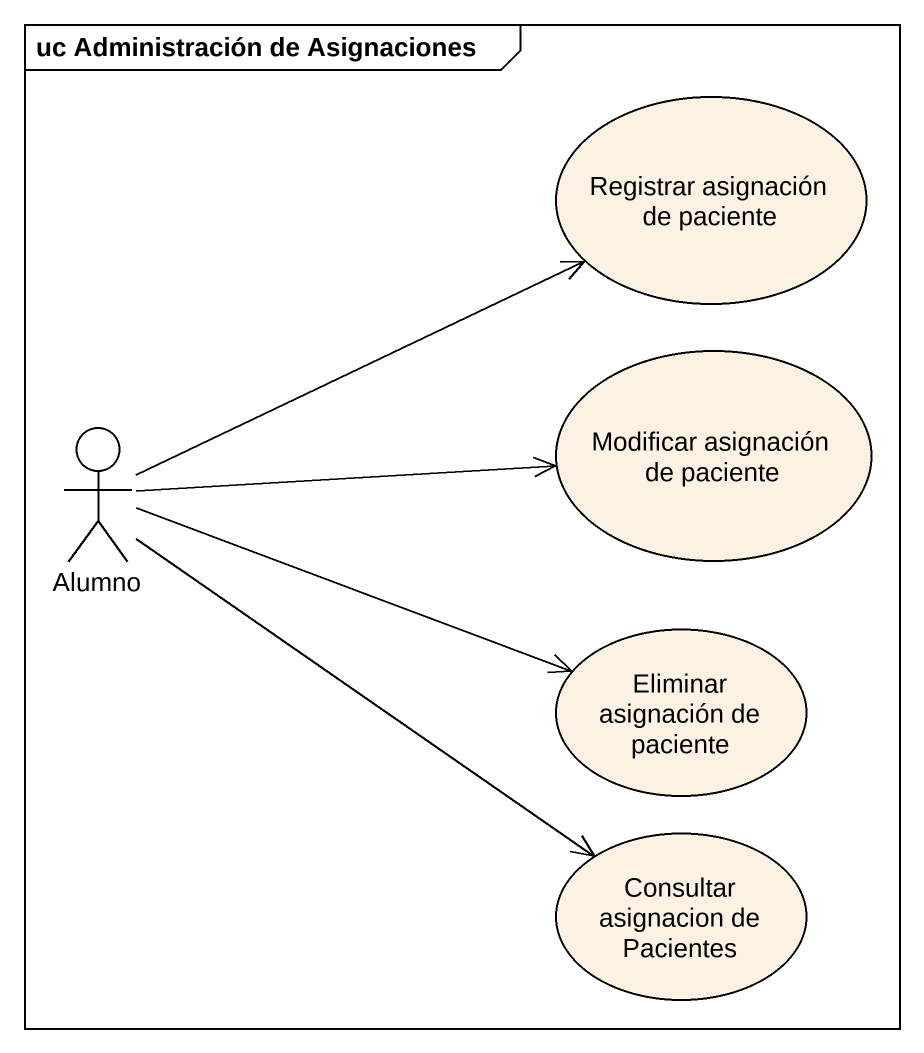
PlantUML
@startuml
mainframe uc Administración de Asignaciones
usecase "Registrar asignación de paciente" as Registrar_asignación_de
usecase "Modificar asignación de paciente" as Modificar_asignación_de
actor Alumno
usecase "Eliminar asignación de paciente" as Eliminar_asignación_de
usecase "Consultar asignacion de Pacientes" as Consultar_asignacion_de
Alumno -right-> Registrar_asignación_de
Alumno -right-> Modificar_asignación_de
Alumno -right-> Eliminar_asignación_de
Alumno --> Consultar_asignacion_de
@enduml
